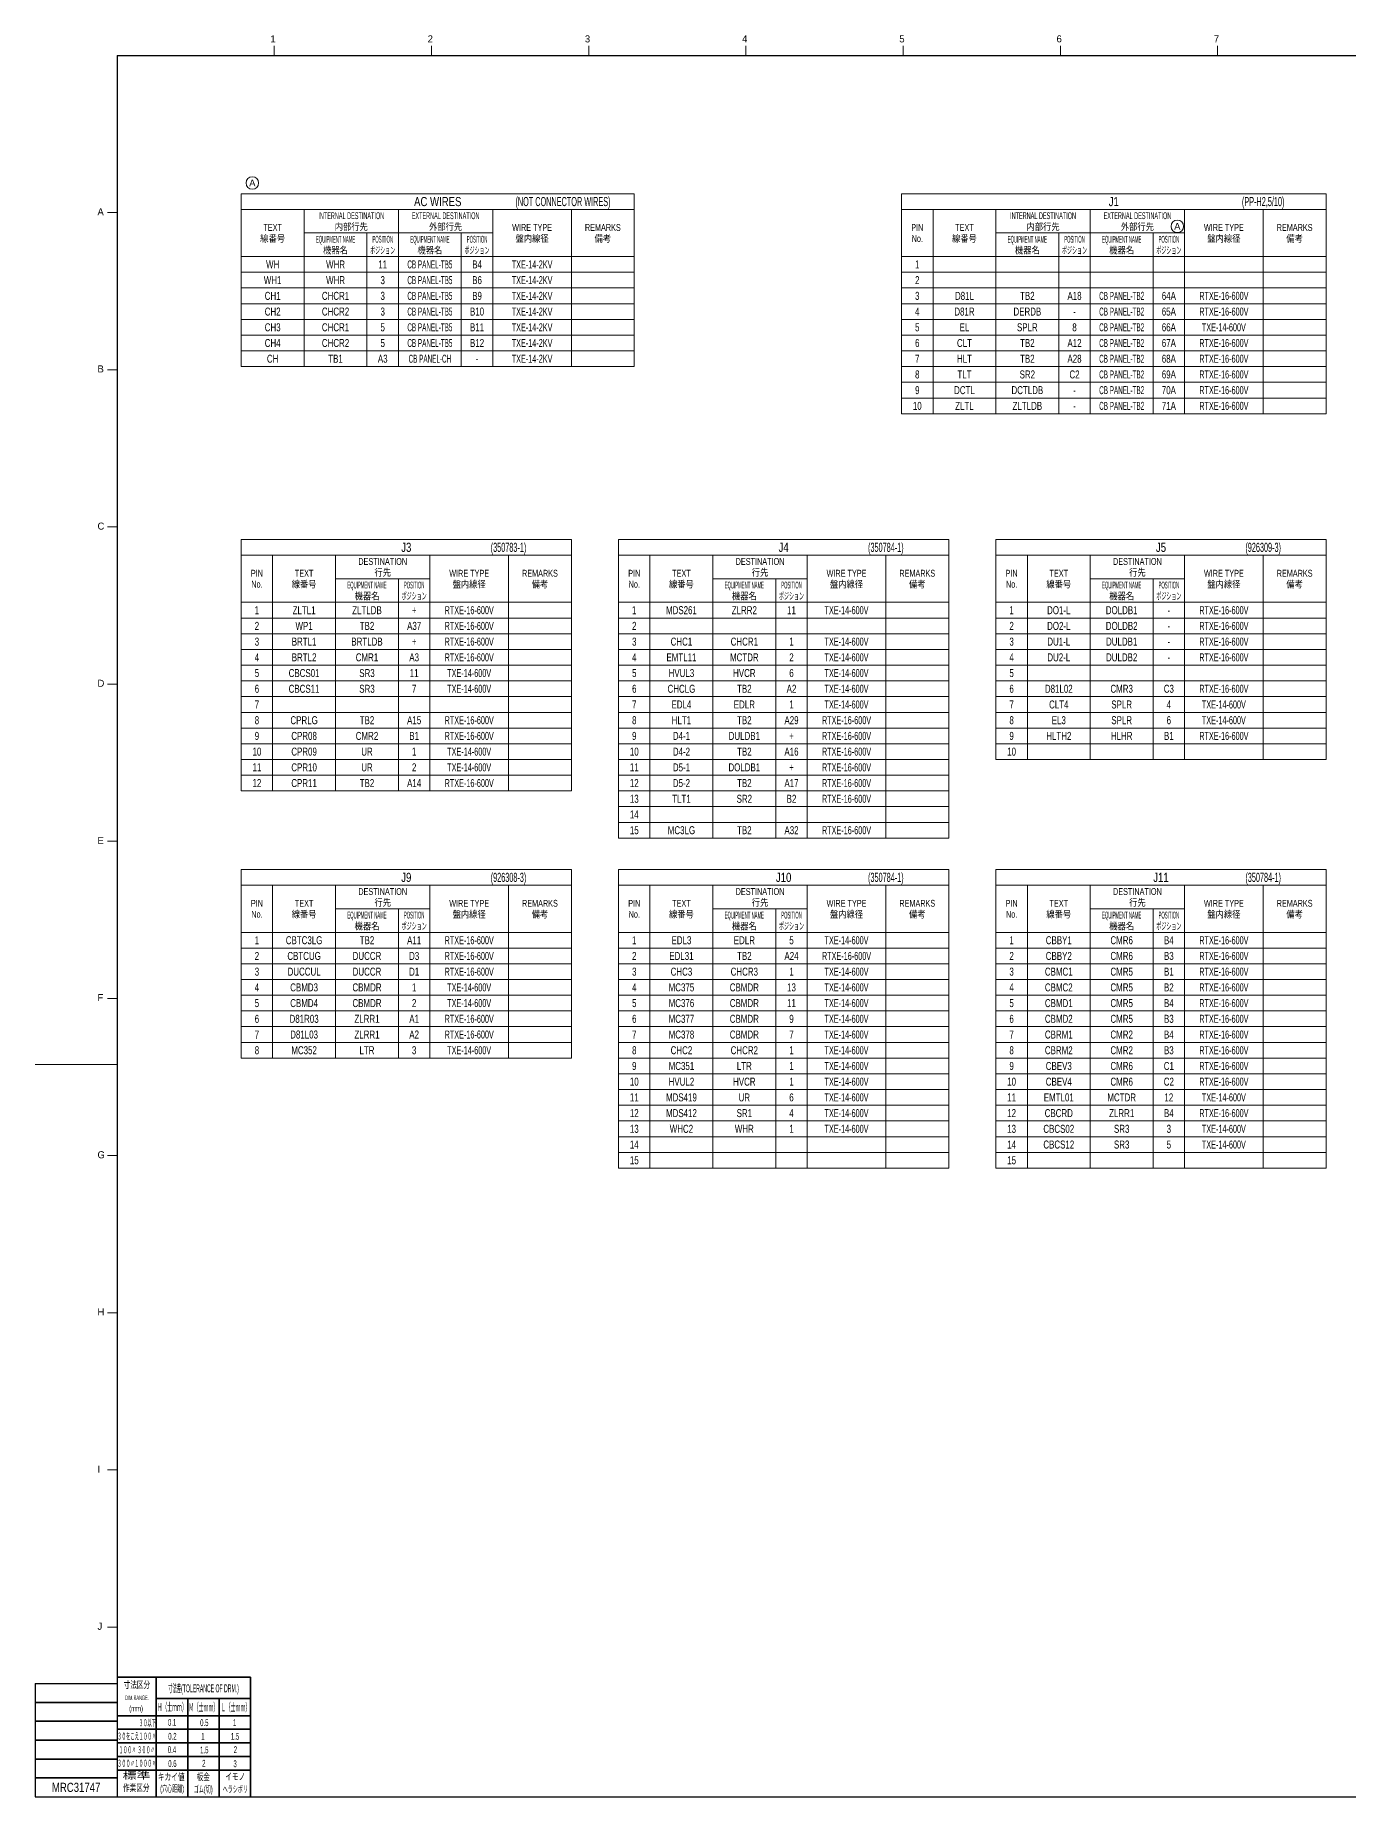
# Model space of a CAD drawing. Header units: millimetres. Extents: x 10 to 821, y 12 to 580.
# Drawn here: x 10 to 427, y 20 to 580 of the extents above; entities that cross this region are included whole.
import ezdxf
from ezdxf.enums import TextEntityAlignment as Align

# ---------------------------------------------------------------- set-up
doc = ezdxf.new("R2010")
doc.units = ezdxf.units.MM
for name, color, linetype in [('GR1_02', 7, 'Continuous'), ('GR1_04', 7, 'Continuous'), ('GR1_05', 7, 'Continuous'), ('図面枠B6M', 7, 'Continuous')]:
    doc.layers.add(name, color=color, linetype=linetype)
doc.styles.add('HG丸ｺﾞｼｯｸM-PRO', font='')
doc.styles.get('HG丸ｺﾞｼｯｸM-PRO').set_extended_font_data('HG丸ｺﾞｼｯｸM-PRO')

# ---------------------------------------------------------------- blocks, each defined once
blk = doc.blocks.new('BLKF023')
at = {"layer": '図面枠B6M', "color": 2, "linetype": 'Continuous', "lineweight": 25}
for p, q in [((35.5, 574), (35.5, 20)), ((35.5, 574), (821, 574)), ((9.5, 56), (9.5, 20)), ((9.5, 56), (35.5, 56)), ((9.5, 20), (821, 20))]:
    blk.add_line(p, q, dxfattribs=at)
at = {"layer": '図面枠B6M', "color": 4, "linetype": 'Continuous', "lineweight": 13}
for p, q in [((85.5, 577), (85.5, 574)), ((135.5, 577), (135.5, 574)), ((185.5, 577), (185.5, 574)), ((235.5, 577), (235.5, 574)), ((285.5, 577), (285.5, 574)), ((335.5, 577), (335.5, 574)), ((385.5, 577), (385.5, 574)), ((32.5, 524), (35.5, 524)), ((32.5, 474), (35.5, 474)), ((32.5, 424), (35.5, 424)), ((32.5, 374), (35.5, 374)), ((32.5, 324), (35.5, 324)), ((32.5, 274), (35.5, 274)), ((9.5, 253), (35.5, 253)), ((32.5, 224), (35.5, 224)), ((32.5, 174), (35.5, 174)), ((32.5, 124), (35.5, 124)), ((32.5, 74), (35.5, 74))]:
    blk.add_line(p, q, dxfattribs=at)
at = {"layer": '図面枠B6M', "color": 3, "linetype": 'Continuous', "lineweight": 35}
for p, q in [((35.5, 58), (78, 58)), ((48, 58), (48, 20)), ((78, 58), (78, 20)), ((48, 51.3), (78, 51.3)), ((58, 51.3), (58, 20)), ((68, 51.3), (68, 20)), ((9.5, 50), (35.5, 50)), ((35.5, 45.8), (78, 45.8)), ((9.5, 44), (35.5, 44)), ((35.5, 41.47), (78, 41.47)), ((9.5, 38), (35.5, 38)), ((35.5, 37.15), (78, 37.15)), ((9.5, 32), (35.5, 32)), ((35.5, 32.82), (78, 32.82)), ((35.5, 28.5), (78, 28.5)), ((9.5, 26), (35.5, 26))]:
    blk.add_line(p, q, dxfattribs=at)
at = {"layer": '図面枠B6M', "color": 4, "linetype": 'Continuous', "lineweight": 13, "style": 'HG丸ｺﾞｼｯｸM-PRO'}
for s, width, p in [('1', 1.003994, (84.29, 577.45)), ('2', 1.003994, (134.3, 577.45)), ('3', 1.003994, (184.29, 577.45)), ('4', 1.003994, (234.29, 577.45)), ('5', 1.003994, (284.29, 577.45)), ('6', 1.003994, (334.29, 577.45)), ('7', 1.003994, (384.29, 577.45)), ('A', 1.002405, (29.29, 522.45)), ('B', 1.004704, (29.29, 472.45)), ('C', 1.001214, (29.29, 422.45)), ('D', 1.002334, (29.29, 372.45)), ('E', 1.001589, (29.29, 322.45)), ('F', 0.998986, (29.29, 272.45)), ('G', 1.003714, (29.29, 222.45)), ('H', 1.00207, (29.29, 172.45)), ('I', 1.00207, (29.29, 122.45)), ('J', 1.005117, (29.29, 72.45))]:
    blk.add_text(s, height=2.25, dxfattribs=dict(at, width=width)).set_placement(p, align=Align.BOTTOM_LEFT)
for s, height, width, p in [('寸法区分', 2.182, 0.692256, (41.81, 53.9)), ('(mm)', 1.818, 0.619256, (41.57, 46.64)), ('標準', 2.182, 1.489301, (41.71, 25)), ('作業区分', 2.182, 0.692256, (41.62, 21.1)), ('(穴心距離)', 2.182, 0.521231, (53.03, 20.86)), ('ゴム(切)', 2.182, 0.521232, (62.93, 20.67)), ('ヘラシボリ', 2.182, 0.521228, (73.11, 20.67))]:
    blk.add_text(s, height=height, dxfattribs=dict(at, width=width)).set_placement(p, align=Align.BOTTOM_CENTER)
for s, height, width, p in [('寸法差(TOLERANCE OF DRM.)', 2.5455, 0.382528, (63.02, 54.5)), ('DIM.RANGE.', 1.455, 0.522543, (41.85, 51.49)), ('Ｈ（士ｍｍ）', 2.545, 0.439786, (53.03, 48.51)), ('Ｍ（士ｍｍ）', 2.545, 0.439786, (63.02, 48.46)), ('Ｌ（士ｍｍ）', 2.545, 0.439786, (73.2, 48.46)), ('３０をこえ１００〃', 2.182, 0.44793, (41.79, 39.27)), ('３０以下', 2.182, 0.44793, (45.2, 43.52)), ('0.1', 2.182, 0.522424, (53.03, 43.67)), ('0.2', 2.182, 0.522424, (53.12, 39.23)), ('0.5', 2.182, 0.522424, (63.26, 43.57)), ('1', 2.18, 0.521199, (62.83, 39.23)), ('1.5', 2.182, 0.522424, (73.02, 39.23)), ('1', 2.18, 0.521199, (72.92, 43.57)), ('１００〃 ３００〃', 2.182, 0.448161, (41.79, 34.93)), ('0.4', 2.182, 0.522424, (52.98, 34.99)), ('1.5', 2.182, 0.522424, (63.26, 34.9)), ('2', 2.18, 0.521199, (73.16, 34.99)), ('３００〃１０００〃', 2.182, 0.44793, (41.79, 30.64)), ('0.6', 2.182, 0.522424, (53.12, 30.56)), ('2', 2.18, 0.521199, (63.12, 30.65)), ('3', 2.18, 0.521199, (73.06, 30.51)), ('キカイ値', 2.182, 0.692256, (52.74, 26.33)), ('板金', 2.182, 0.692256, (62.93, 26.33)), ('イモノ', 2.182, 0.692256, (73.11, 26.42))]:
    blk.add_text(s, height=height, dxfattribs=dict(at, width=width)).set_placement(p, align=Align.MIDDLE_CENTER)
blk = doc.blocks.new('BLKF042')
at = {"layer": 'GR1_02', "color": 4, "linetype": 'Continuous', "lineweight": 13}
for p, q in [((75, 420), (180, 420)), ((75, 420), (75, 340)), ((75, 415), (180, 415)), ((85, 415), (85, 340)), ((105, 415), (105, 340)), ((135, 415), (135, 340)), ((160, 415), (160, 340)), ((180, 420), (180, 340)), ((105, 407.5), (135, 407.5)), ((125, 407.5), (125, 340)), ((75, 400), (180, 400)), ((75, 395), (180, 395)), ((75, 390), (180, 390)), ((75, 385), (180, 385)), ((75, 380), (180, 380)), ((75, 375), (180, 375)), ((75, 370), (180, 370)), ((75, 365), (180, 365)), ((75, 360), (180, 360)), ((75, 355), (180, 355)), ((75, 350), (180, 350)), ((75, 345), (180, 345)), ((75, 340), (180, 340))]:
    blk.add_line(p, q, dxfattribs=at)
blk = doc.blocks.new('BLKF029')
at = {"layer": 'GR1_02', "color": 4, "linetype": 'Continuous', "lineweight": 13}
blk.add_blockref('BLKF042', (0, 0), dxfattribs=at)
at = {"layer": 'GR1_02', "color": 3, "linetype": 'Continuous', "lineweight": 35, "style": 'HG丸ｺﾞｼｯｸM-PRO'}
for s, height, width, p in [('J3', 2.909, 0.784871, (127.5, 417.5)), ('PIN', 2.182, 0.692358, (80, 409.25)), ('TEXT', 2.182, 0.694137, (95, 409.25)), ('DESTINATION', 2.1818, 0.693116, (120, 413)), ('行先', 2.182, 0.863284, (120, 409.5)), ('WIRE TYPE', 2.182, 0.692093, (147.5, 409.25)), ('REMARKS', 2.182, 0.692634, (170, 409.25)), ('No.', 2.182, 0.69162, (80, 405.75)), ('線番号', 2.182, 0.863284, (95, 405.75)), ('EQUIPMENT NAME', 2.1818, 0.375541, (115, 405.5)), ('POSITION', 2.182, 0.375403, (130, 405.5)), ('盤内線径', 2.182, 0.863284, (147.5, 405.75)), ('備考', 2.182, 0.863284, (170, 405.75)), ('1', 2.55, 0.740651, (80, 397.5)), ('機器名', 2.182, 0.863284, (115, 402)), ('ポジション', 2.182, 0.521228, (130, 402)), ('2', 2.55, 0.740651, (80, 392.5)), ('3', 2.55, 0.740651, (80, 387.5)), ('4', 2.55, 0.740651, (80, 382.5)), ('5', 2.55, 0.740651, (80, 377.5)), ('6', 2.55, 0.740651, (80, 372.5)), ('7', 2.55, 0.740651, (80, 367.5)), ('8', 2.55, 0.740651, (80, 362.5)), ('9', 2.55, 0.740651, (80, 357.5)), ('10', 2.545, 0.740651, (80, 352.5)), ('11', 2.545, 0.740651, (80, 347.5)), ('12', 2.545, 0.740651, (80, 342.5))]:
    blk.add_text(s, height=height, dxfattribs=dict(at, width=width)).set_placement(p, align=Align.MIDDLE_CENTER)
blk = doc.blocks.new('BLKF057')
at = {"layer": 'GR1_02', "color": 4, "linetype": 'Continuous', "lineweight": 13}
for p, q in [((195, 420), (300, 420)), ((195, 420), (195, 325)), ((195, 415), (300, 415)), ((205, 415), (205, 325)), ((225, 415), (225, 325)), ((255, 415), (255, 325)), ((280, 415), (280, 325)), ((300, 420), (300, 325)), ((225, 407.5), (255, 407.5)), ((245, 407.5), (245, 325)), ((195, 400), (300, 400)), ((195, 395), (300, 395)), ((195, 390), (300, 390)), ((195, 385), (300, 385)), ((195, 380), (300, 380)), ((195, 375), (300, 375)), ((195, 370), (300, 370)), ((195, 365), (300, 365)), ((195, 360), (300, 360)), ((195, 355), (300, 355)), ((195, 350), (300, 350)), ((195, 345), (300, 345)), ((195, 340), (300, 340)), ((195, 335), (300, 335)), ((195, 330), (300, 330)), ((195, 325), (300, 325))]:
    blk.add_line(p, q, dxfattribs=at)
blk = doc.blocks.new('BLKF043')
at = {"layer": 'GR1_02', "color": 4, "linetype": 'Continuous', "lineweight": 13}
blk.add_blockref('BLKF057', (0, 0), dxfattribs=at)
at = {"layer": 'GR1_02', "color": 3, "linetype": 'Continuous', "lineweight": 35, "style": 'HG丸ｺﾞｼｯｸM-PRO'}
for s, height, width, p in [('J4', 2.909, 0.784871, (247.5, 417.5)), ('PIN', 2.182, 0.692358, (200, 409.25)), ('TEXT', 2.182, 0.694137, (215, 409.25)), ('DESTINATION', 2.1818, 0.693116, (240, 413)), ('行先', 2.182, 0.863284, (240, 409.5)), ('WIRE TYPE', 2.182, 0.692093, (267.5, 409.25)), ('REMARKS', 2.182, 0.692634, (290, 409.25)), ('No.', 2.182, 0.69162, (200, 405.75)), ('線番号', 2.182, 0.863284, (215, 405.75)), ('EQUIPMENT NAME', 2.1818, 0.375541, (235, 405.5)), ('POSITION', 2.182, 0.375403, (250, 405.5)), ('盤内線径', 2.182, 0.863284, (267.5, 405.75)), ('備考', 2.182, 0.863284, (290, 405.75)), ('1', 2.55, 0.740651, (200, 397.5)), ('機器名', 2.182, 0.863284, (235, 402)), ('ポジション', 2.182, 0.521228, (250, 402)), ('2', 2.55, 0.740651, (200, 392.5)), ('3', 2.55, 0.740651, (200, 387.5)), ('4', 2.55, 0.740651, (200, 382.5)), ('5', 2.55, 0.740651, (200, 377.5)), ('6', 2.55, 0.740651, (200, 372.5)), ('7', 2.55, 0.740651, (200, 367.5)), ('8', 2.55, 0.740651, (200, 362.5)), ('9', 2.55, 0.740651, (200, 357.5)), ('10', 2.545, 0.740651, (200, 352.5)), ('11', 2.545, 0.740651, (200, 347.5)), ('12', 2.545, 0.740651, (200, 342.5)), ('13', 2.545, 0.740651, (200, 337.5)), ('14', 2.545, 0.740651, (200, 332.5)), ('15', 2.545, 0.740651, (200, 327.5))]:
    blk.add_text(s, height=height, dxfattribs=dict(at, width=width)).set_placement(p, align=Align.MIDDLE_CENTER)
blk = doc.blocks.new('BLKF071')
at = {"layer": 'GR1_02', "color": 4, "linetype": 'Continuous', "lineweight": 13}
for p, q in [((315, 420), (420, 420)), ((315, 420), (315, 350)), ((315, 415), (420, 415)), ((325, 415), (325, 350)), ((345, 415), (345, 350)), ((375, 415), (375, 350)), ((400, 415), (400, 350)), ((420, 420), (420, 350)), ((345, 407.5), (375, 407.5)), ((365, 407.5), (365, 350)), ((315, 400), (420, 400)), ((315, 395), (420, 395)), ((315, 390), (420, 390)), ((315, 385), (420, 385)), ((315, 380), (420, 380)), ((315, 375), (420, 375)), ((315, 370), (420, 370)), ((315, 365), (420, 365)), ((315, 360), (420, 360)), ((315, 355), (420, 355)), ((315, 350), (420, 350))]:
    blk.add_line(p, q, dxfattribs=at)
blk = doc.blocks.new('BLKF060')
at = {"layer": 'GR1_02', "color": 4, "linetype": 'Continuous', "lineweight": 13}
blk.add_blockref('BLKF071', (0, 0), dxfattribs=at)
at = {"layer": 'GR1_02', "color": 3, "linetype": 'Continuous', "lineweight": 35, "style": 'HG丸ｺﾞｼｯｸM-PRO'}
for s, height, width, p in [('J5', 2.909, 0.784871, (367.5, 417.5)), ('PIN', 2.182, 0.692358, (320, 409.25)), ('TEXT', 2.182, 0.694137, (335, 409.25)), ('DESTINATION', 2.1818, 0.693116, (360, 413)), ('行先', 2.182, 0.863284, (360, 409.5)), ('WIRE TYPE', 2.182, 0.692093, (387.5, 409.25)), ('REMARKS', 2.182, 0.692634, (410, 409.25)), ('No.', 2.182, 0.69162, (320, 405.75)), ('線番号', 2.182, 0.863284, (335, 405.75)), ('EQUIPMENT NAME', 2.1818, 0.375541, (355, 405.5)), ('POSITION', 2.182, 0.375403, (370, 405.5)), ('盤内線径', 2.182, 0.863284, (387.5, 405.75)), ('備考', 2.182, 0.863284, (410, 405.75)), ('1', 2.55, 0.740651, (320, 397.5)), ('機器名', 2.182, 0.863284, (355, 402)), ('ポジション', 2.182, 0.521228, (370, 402)), ('2', 2.55, 0.740651, (320, 392.5)), ('3', 2.55, 0.740651, (320, 387.5)), ('4', 2.55, 0.740651, (320, 382.5)), ('5', 2.55, 0.740651, (320, 377.5)), ('6', 2.55, 0.740651, (320, 372.5)), ('7', 2.55, 0.740651, (320, 367.5)), ('8', 2.55, 0.740651, (320, 362.5)), ('9', 2.55, 0.740651, (320, 357.5)), ('10', 2.545, 0.740651, (320, 352.5))]:
    blk.add_text(s, height=height, dxfattribs=dict(at, width=width)).set_placement(p, align=Align.MIDDLE_CENTER)
blk = doc.blocks.new('BLKF166')
at = {"layer": 'GR1_02', "color": 4, "linetype": 'Continuous', "lineweight": 13}
for p, q in [((315, 315), (420, 315)), ((315, 315), (315, 220)), ((420, 315), (420, 220)), ((315, 310), (420, 310)), ((325, 310), (325, 220)), ((345, 310), (345, 220)), ((375, 310), (375, 220)), ((400, 310), (400, 220)), ((345, 302.5), (375, 302.5)), ((365, 302.5), (365, 220)), ((315, 295), (420, 295)), ((315, 290), (420, 290)), ((315, 285), (420, 285)), ((315, 280), (420, 280)), ((315, 275), (420, 275)), ((315, 270), (420, 270)), ((315, 265), (420, 265)), ((315, 260), (420, 260)), ((315, 255), (420, 255)), ((315, 250), (420, 250)), ((315, 245), (420, 245)), ((315, 240), (420, 240)), ((315, 235), (420, 235)), ((315, 230), (420, 230)), ((315, 225), (420, 225)), ((315, 220), (420, 220))]:
    blk.add_line(p, q, dxfattribs=at)
blk = doc.blocks.new('BLKF152')
at = {"layer": 'GR1_02', "color": 4, "linetype": 'Continuous', "lineweight": 13}
blk.add_blockref('BLKF166', (0, 0), dxfattribs=at)
at = {"layer": 'GR1_02', "color": 3, "linetype": 'Continuous', "lineweight": 35, "style": 'HG丸ｺﾞｼｯｸM-PRO'}
for s, height, width, p in [('J11', 2.909, 0.784756, (367.5, 312.5)), ('DESTINATION', 2.1818, 0.693116, (360, 308)), ('PIN', 2.182, 0.692358, (320, 304.25)), ('TEXT', 2.182, 0.694137, (335, 304.25)), ('行先', 2.182, 0.863284, (360, 304.5)), ('WIRE TYPE', 2.182, 0.692093, (387.5, 304.25)), ('REMARKS', 2.182, 0.692634, (410, 304.25)), ('No.', 2.182, 0.69162, (320, 300.75)), ('線番号', 2.182, 0.863284, (335, 300.75)), ('EQUIPMENT NAME', 2.1818, 0.375541, (355, 300.5)), ('機器名', 2.182, 0.863284, (355, 297)), ('ポジション', 2.182, 0.521228, (370, 297)), ('POSITION', 2.182, 0.375403, (370, 300.5)), ('盤内線径', 2.182, 0.863284, (387.5, 300.75)), ('備考', 2.182, 0.863284, (410, 300.75)), ('1', 2.55, 0.740651, (320, 292.5)), ('2', 2.55, 0.740651, (320, 287.5)), ('3', 2.55, 0.740651, (320, 282.5)), ('4', 2.55, 0.740651, (320, 277.5)), ('5', 2.55, 0.740651, (320, 272.5)), ('6', 2.55, 0.740651, (320, 267.5)), ('7', 2.55, 0.740651, (320, 262.5)), ('8', 2.55, 0.740651, (320, 257.5)), ('9', 2.55, 0.740651, (320, 252.5)), ('10', 2.545, 0.740651, (320, 247.5)), ('11', 2.545, 0.740651, (320, 242.5)), ('12', 2.545, 0.740651, (320, 237.5)), ('13', 2.545, 0.740651, (320, 232.5)), ('14', 2.545, 0.740651, (320, 227.5)), ('15', 2.545, 0.740651, (320, 222.5))]:
    blk.add_text(s, height=height, dxfattribs=dict(at, width=width)).set_placement(p, align=Align.MIDDLE_CENTER)
blk = doc.blocks.new('BLKF183')
at = {"layer": 'GR1_02', "color": 4, "linetype": 'Continuous', "lineweight": 13}
for p, q in [((195, 315), (300, 315)), ((195, 315), (195, 220)), ((300, 315), (300, 220)), ((195, 310), (300, 310)), ((205, 310), (205, 220)), ((225, 310), (225, 220)), ((255, 310), (255, 220)), ((280, 310), (280, 220)), ((225, 302.5), (255, 302.5)), ((245, 302.5), (245, 220)), ((195, 295), (300, 295)), ((195, 290), (300, 290)), ((195, 285), (300, 285)), ((195, 280), (300, 280)), ((195, 275), (300, 275)), ((195, 270), (300, 270)), ((195, 265), (300, 265)), ((195, 260), (300, 260)), ((195, 255), (300, 255)), ((195, 250), (300, 250)), ((195, 245), (300, 245)), ((195, 240), (300, 240)), ((195, 235), (300, 235)), ((195, 230), (300, 230)), ((195, 225), (300, 225)), ((195, 220), (300, 220))]:
    blk.add_line(p, q, dxfattribs=at)
blk = doc.blocks.new('BLKF169')
at = {"layer": 'GR1_02', "color": 4, "linetype": 'Continuous', "lineweight": 13}
blk.add_blockref('BLKF183', (0, 0), dxfattribs=at)
at = {"layer": 'GR1_02', "color": 3, "linetype": 'Continuous', "lineweight": 35, "style": 'HG丸ｺﾞｼｯｸM-PRO'}
for s, height, width, p in [('J10', 2.909, 0.784756, (247.5, 312.5)), ('DESTINATION', 2.1818, 0.693116, (240, 308)), ('PIN', 2.182, 0.692358, (200, 304.25)), ('TEXT', 2.182, 0.694137, (215, 304.25)), ('行先', 2.182, 0.863284, (240, 304.5)), ('WIRE TYPE', 2.182, 0.692093, (267.5, 304.25)), ('REMARKS', 2.182, 0.692634, (290, 304.25)), ('No.', 2.182, 0.69162, (200, 300.75)), ('線番号', 2.182, 0.863284, (215, 300.75)), ('EQUIPMENT NAME', 2.1818, 0.375541, (235, 300.5)), ('機器名', 2.182, 0.863284, (235, 297)), ('ポジション', 2.182, 0.521228, (250, 297)), ('POSITION', 2.182, 0.375403, (250, 300.5)), ('盤内線径', 2.182, 0.863284, (267.5, 300.75)), ('備考', 2.182, 0.863284, (290, 300.75)), ('1', 2.55, 0.740651, (200, 292.5)), ('2', 2.55, 0.740651, (200, 287.5)), ('3', 2.55, 0.740651, (200, 282.5)), ('4', 2.55, 0.740651, (200, 277.5)), ('5', 2.55, 0.740651, (200, 272.5)), ('6', 2.55, 0.740651, (200, 267.5)), ('7', 2.55, 0.740651, (200, 262.5)), ('8', 2.55, 0.740651, (200, 257.5)), ('9', 2.55, 0.740651, (200, 252.5)), ('10', 2.545, 0.740651, (200, 247.5)), ('11', 2.545, 0.740651, (200, 242.5)), ('12', 2.545, 0.740651, (200, 237.5)), ('13', 2.545, 0.740651, (200, 232.5)), ('14', 2.545, 0.740651, (200, 227.5)), ('15', 2.545, 0.740651, (200, 222.5))]:
    blk.add_text(s, height=height, dxfattribs=dict(at, width=width)).set_placement(p, align=Align.MIDDLE_CENTER)
blk = doc.blocks.new('BLKF195')
at = {"layer": 'GR1_02', "color": 4, "linetype": 'Continuous', "lineweight": 13}
for p, q in [((75, 315), (180, 315)), ((75, 315), (75, 255)), ((180, 315), (180, 255)), ((75, 310), (180, 310)), ((85, 310), (85, 255)), ((105, 310), (105, 255)), ((135, 310), (135, 255)), ((160, 310), (160, 255)), ((105, 302.5), (135, 302.5)), ((125, 302.5), (125, 255)), ((75, 295), (180, 295)), ((75, 290), (180, 290)), ((75, 285), (180, 285)), ((75, 280), (180, 280)), ((75, 275), (180, 275)), ((75, 270), (180, 270)), ((75, 265), (180, 265)), ((75, 260), (180, 260)), ((75, 255), (180, 255))]:
    blk.add_line(p, q, dxfattribs=at)
blk = doc.blocks.new('BLKF186')
at = {"layer": 'GR1_02', "color": 4, "linetype": 'Continuous', "lineweight": 13}
blk.add_blockref('BLKF195', (0, 0), dxfattribs=at)
at = {"layer": 'GR1_02', "color": 3, "linetype": 'Continuous', "lineweight": 35, "style": 'HG丸ｺﾞｼｯｸM-PRO'}
for s, height, width, p in [('J9', 2.909, 0.784871, (127.5, 312.5)), ('DESTINATION', 2.1818, 0.693116, (120, 308)), ('PIN', 2.182, 0.692358, (80, 304.25)), ('TEXT', 2.182, 0.694137, (95, 304.25)), ('行先', 2.182, 0.863284, (120, 304.5)), ('WIRE TYPE', 2.182, 0.692093, (147.5, 304.25)), ('REMARKS', 2.182, 0.692634, (170, 304.25)), ('No.', 2.182, 0.69162, (80, 300.75)), ('線番号', 2.182, 0.863284, (95, 300.75)), ('EQUIPMENT NAME', 2.1818, 0.375541, (115, 300.5)), ('機器名', 2.182, 0.863284, (115, 297)), ('ポジション', 2.182, 0.521228, (130, 297)), ('POSITION', 2.182, 0.375403, (130, 300.5)), ('盤内線径', 2.182, 0.863284, (147.5, 300.75)), ('備考', 2.182, 0.863284, (170, 300.75)), ('1', 2.55, 0.740651, (80, 292.5)), ('2', 2.55, 0.740651, (80, 287.5)), ('3', 2.55, 0.740651, (80, 282.5)), ('4', 2.55, 0.740651, (80, 277.5)), ('5', 2.55, 0.740651, (80, 272.5)), ('6', 2.55, 0.740651, (80, 267.5)), ('7', 2.55, 0.740651, (80, 262.5)), ('8', 2.55, 0.740651, (80, 257.5))]:
    blk.add_text(s, height=height, dxfattribs=dict(at, width=width)).set_placement(p, align=Align.MIDDLE_CENTER)
blk = doc.blocks.new('BLKF208')
at = {"layer": 'GR1_02', "color": 4, "linetype": 'Continuous', "lineweight": 13}
for p, q in [((285, 530), (420, 530)), ((285, 530), (285, 460)), ((420, 530), (420, 460)), ((285, 525), (420, 525)), ((295, 525), (295, 460)), ((315, 525), (315, 460)), ((345, 525), (345, 460)), ((375, 525), (375, 460)), ((400, 525), (400, 460)), ((375, 517.5), (315, 517.5)), ((335, 517.5), (335, 460)), ((365, 517.5), (365, 460)), ((285, 510), (420, 510)), ((285, 505), (420, 505)), ((285, 500), (420, 500)), ((285, 495), (420, 495)), ((285, 490), (420, 490)), ((285, 485), (420, 485)), ((285, 480), (420, 480)), ((285, 475), (420, 475)), ((285, 470), (420, 470)), ((285, 465), (420, 465)), ((285, 460), (420, 460))]:
    blk.add_line(p, q, dxfattribs=at)
blk = doc.blocks.new('BLKF197')
at = {"layer": 'GR1_02', "color": 4, "linetype": 'Continuous', "lineweight": 13}
blk.add_blockref('BLKF208', (0, 0), dxfattribs=at)
at = {"layer": 'GR1_02', "color": 3, "linetype": 'Continuous', "lineweight": 35, "style": 'HG丸ｺﾞｼｯｸM-PRO'}
for s, height, width, p in [('J1', 2.909, 0.784871, (352.5, 527.5)), ('INTERNAL DESTINATION', 2.1818, 0.480929, (330, 523)), ('EXTERNAL DESTINATION', 2.1818, 0.480828, (360, 523)), ('PIN', 2.182, 0.692358, (290, 519.25)), ('No.', 2.182, 0.69162, (290, 515.75)), ('線番号', 2.182, 0.863284, (305, 515.75)), ('TEXT', 2.182, 0.694137, (305, 519.25)), ('EQUIPMENT NAME', 2.1818, 0.375541, (325, 515.5)), ('内部行先', 2.182, 0.863284, (330, 519.5)), ('POSITION', 2.182, 0.375403, (340, 515.5)), ('EQUIPMENT NAME', 2.1818, 0.375541, (355, 515.5)), ('外部行先', 2.182, 0.863284, (360, 519.5)), ('POSITION', 2.182, 0.375403, (370, 515.5)), ('WIRE TYPE', 2.182, 0.692093, (387.5, 519.25)), ('盤内線径', 2.182, 0.863284, (387.5, 515.75)), ('REMARKS', 2.182, 0.692634, (410, 519.25)), ('備考', 2.182, 0.863284, (410, 515.75)), ('機器名', 2.182, 0.863284, (325, 512)), ('ポジション', 2.182, 0.521228, (340, 512)), ('機器名', 2.182, 0.863284, (355, 512)), ('ポジション', 2.182, 0.521228, (370, 512)), ('1', 2.55, 0.740651, (290, 507.5)), ('3', 2.55, 0.740651, (290, 497.5)), ('2', 2.55, 0.740651, (290, 502.5)), ('4', 2.55, 0.740651, (290, 492.5)), ('5', 2.55, 0.740651, (290, 487.5)), ('6', 2.55, 0.740651, (290, 482.5)), ('7', 2.55, 0.740651, (290, 477.5)), ('8', 2.55, 0.740651, (290, 472.5)), ('9', 2.55, 0.740651, (290, 467.5)), ('10', 2.545, 0.740651, (290, 462.5))]:
    blk.add_text(s, height=height, dxfattribs=dict(at, width=width)).set_placement(p, align=Align.MIDDLE_CENTER)
blk = doc.blocks.new('BLKF222')
at = {"layer": 'GR1_05', "color": 4, "linetype": 'Continuous', "lineweight": 13}
blk.add_circle((372.7, 519.61), 2, dxfattribs=at)
at = {"layer": 'GR1_05', "color": 4, "linetype": 'Continuous', "lineweight": 13, "style": 'HG丸ｺﾞｼｯｸM-PRO', "width": 1.042301}
blk.add_text('A', height=2.18, dxfattribs=at).set_placement((372.7, 519.61), align=Align.MIDDLE_CENTER)
blk = doc.blocks.new('BLKF231')
at = {"layer": 'GR1_02', "color": 4, "linetype": 'Continuous', "lineweight": 13}
for p, q in [((75, 530), (200, 530)), ((75, 530), (75, 475)), ((200, 530), (200, 475)), ((75, 525), (200, 525)), ((95, 525), (95, 475)), ((125, 525), (125, 475)), ((155, 525), (155, 475)), ((180, 525), (180, 475)), ((155, 517.5), (95, 517.5)), ((115, 517.5), (115, 475)), ((145, 517.5), (145, 475)), ((75, 510), (200, 510)), ((75, 505), (200, 505)), ((75, 500), (200, 500)), ((75, 495), (200, 495)), ((75, 490), (200, 490)), ((75, 485), (200, 485)), ((75, 480), (200, 480)), ((75, 475), (200, 475))]:
    blk.add_line(p, q, dxfattribs=at)
blk = doc.blocks.new('BLKF223')
at = {"layer": 'GR1_02', "color": 4, "linetype": 'Continuous', "lineweight": 13}
blk.add_blockref('BLKF231', (0, 0), dxfattribs=at)
at = {"layer": 'GR1_02', "color": 3, "linetype": 'Continuous', "lineweight": 35, "style": 'HG丸ｺﾞｼｯｸM-PRO'}
for s, height, width, p in [('AC WIRES', 2.909, 0.7828, (137.5, 527.5)), ('INTERNAL DESTINATION', 2.1818, 0.480929, (110, 523)), ('EXTERNAL DESTINATION', 2.1818, 0.480828, (140, 523)), ('線番号', 2.182, 0.863284, (85, 515.75)), ('TEXT', 2.182, 0.694137, (85, 519.25)), ('EQUIPMENT NAME', 2.1818, 0.375541, (105, 515.5)), ('内部行先', 2.182, 0.863284, (110, 519.5)), ('POSITION', 2.182, 0.375403, (120, 515.5)), ('EQUIPMENT NAME', 2.1818, 0.375541, (135, 515.5)), ('外部行先', 2.182, 0.863284, (140, 519.5)), ('POSITION', 2.182, 0.375403, (150, 515.5)), ('WIRE TYPE', 2.182, 0.692093, (167.5, 519.25)), ('盤内線径', 2.182, 0.863284, (167.5, 515.75)), ('REMARKS', 2.182, 0.692634, (190, 519.25)), ('備考', 2.182, 0.863284, (190, 515.75)), ('機器名', 2.182, 0.863284, (105, 512)), ('ポジション', 2.182, 0.521228, (120, 512)), ('機器名', 2.182, 0.863284, (135, 512)), ('ポジション', 2.182, 0.521228, (150, 512))]:
    blk.add_text(s, height=height, dxfattribs=dict(at, width=width)).set_placement(p, align=Align.MIDDLE_CENTER)
blk = doc.blocks.new('BLKF232')
at = {"layer": 'GR1_05', "color": 4, "linetype": 'Continuous', "lineweight": 13}
blk.add_circle((78.54, 533.41), 2, dxfattribs=at)
at = {"layer": 'GR1_05', "color": 4, "linetype": 'Continuous', "lineweight": 13, "style": 'HG丸ｺﾞｼｯｸM-PRO', "width": 1.042301}
blk.add_text('A', height=2.18, dxfattribs=at).set_placement((78.54, 533.41), align=Align.MIDDLE_CENTER)

msp = doc.modelspace()

# ---------------------------------------------------------------- block references
at = {"layer": 'GR1_02', "color": 4, "linetype": 'Continuous', "lineweight": 35}
for name in ['BLKF223', 'BLKF197', 'BLKF029', 'BLKF043', 'BLKF060', 'BLKF186', 'BLKF169', 'BLKF152']:
    msp.add_blockref(name, (0, 0), dxfattribs=at)
at = {"layer": 'GR1_05', "color": 4, "linetype": 'Continuous', "lineweight": 13}
for name in ['BLKF232', 'BLKF222']:
    msp.add_blockref(name, (0, 0), dxfattribs=at)
at = {"layer": '図面枠B6M', "color": 4, "linetype": 'Continuous', "lineweight": 13}
msp.add_blockref('BLKF023', (0, 0), dxfattribs=at)

# ---------------------------------------------------------------- texts
at = {"layer": 'GR1_02', "color": 3, "linetype": 'Continuous', "lineweight": 35, "style": 'HG丸ｺﾞｼｯｸM-PRO'}
for s, height, width, p in [('(NOT CONNECTOR WIRES)', 2.9091, 0.521628, (177.33, 527.5)), ('(PP-H2,5/10)', 2.9091, 0.521959, (400, 527.5)), ('(350783-1)', 2.909, 0.521176, (160, 417.5)), ('(350784-1)', 2.909, 0.521176, (280, 417.5)), ('(926309-3)', 2.909, 0.521176, (400, 417.5)), ('(926308-3)', 2.909, 0.521176, (160, 312.5)), ('(350784-1)', 2.909, 0.521176, (280, 312.5)), ('(350784-1)', 2.909, 0.521176, (400, 312.5))]:
    msp.add_text(s, height=height, dxfattribs=dict(at, width=width)).set_placement(p, align=Align.MIDDLE_CENTER)
at = {"layer": 'GR1_04', "color": 3, "linetype": 'Continuous', "lineweight": 35, "style": 'HG丸ｺﾞｼｯｸM-PRO'}
for s, height, width, p in [('WH', 2.545, 0.741234, (85, 507.5)), ('WHR', 2.545, 0.741676, (105, 507.5)), ('11', 2.545, 0.740651, (120, 507.5)), ('CB PANEL-TB5', 2.5455, 0.472964, (135, 507.5)), ('B4', 2.545, 0.742346, (150, 507.5)), ('TXE-14-2KV', 2.545, 0.594212, (167.5, 507.5)), ('WH1', 2.545, 0.741063, (85, 502.5)), ('CH1', 2.545, 0.740901, (85, 497.5)), ('CHCR1', 2.545, 0.741169, (105, 497.5)), ('WHR', 2.545, 0.741676, (105, 502.5)), ('3', 2.55, 0.740651, (120, 502.5)), ('3', 2.55, 0.740651, (120, 497.5)), ('CB PANEL-TB5', 2.5455, 0.472964, (135, 502.5)), ('CB PANEL-TB5', 2.5455, 0.472964, (135, 497.5)), ('B6', 2.545, 0.742346, (150, 502.5)), ('B9', 2.545, 0.742346, (150, 497.5)), ('TXE-14-2KV', 2.545, 0.594212, (167.5, 502.5)), ('TXE-14-2KV', 2.545, 0.594212, (167.5, 497.5)), ('D81L', 2.545, 0.740793, (305, 497.5)), ('TB2', 2.545, 0.7416, (325, 497.5)), ('A18', 2.545, 0.741512, (340, 497.5)), ('CB PANEL-TB2', 2.5455, 0.472964, (355, 497.5)), ('64A', 2.545, 0.741512, (370, 497.5)), ('RTXE-16-600V', 2.5455, 0.593889, (387.5, 497.5)), ('CH2', 2.545, 0.740901, (85, 492.5)), ('CHCR2', 2.545, 0.741169, (105, 492.5)), ('3', 2.55, 0.740651, (120, 492.5)), ('CB PANEL-TB5', 2.5455, 0.472964, (135, 492.5)), ('B10', 2.545, 0.741783, (150, 492.5)), ('TXE-14-2KV', 2.545, 0.594212, (167.5, 492.5)), ('D81R', 2.545, 0.740748, (305, 492.5)), ('DERDB', 2.545, 0.741656, (325, 492.5)), ('CB PANEL-TB2', 2.5455, 0.472964, (355, 492.5)), ('65A', 2.545, 0.741512, (370, 492.5)), ('RTXE-16-600V', 2.5455, 0.593889, (387.5, 492.5)), ('CH3', 2.545, 0.740901, (85, 487.5)), ('CHCR1', 2.545, 0.741169, (105, 487.5)), ('5', 2.55, 0.740651, (120, 487.5)), ('CB PANEL-TB5', 2.5455, 0.472964, (135, 487.5)), ('B11', 2.545, 0.741783, (150, 487.5)), ('TXE-14-2KV', 2.545, 0.594212, (167.5, 487.5)), ('EL', 2.545, 0.74355, (305, 487.5)), ('SPLR', 2.545, 0.742688, (325, 487.5)), ('8', 2.55, 0.740651, (340, 487.5)), ('-', 2.55, 0.74056, (340, 492.5)), ('CB PANEL-TB2', 2.5455, 0.472964, (355, 487.5)), ('66A', 2.545, 0.741512, (370, 487.5)), ('TXE-14-600V', 2.5455, 0.593965, (387.5, 487.5)), ('CH4', 2.545, 0.740901, (85, 482.5)), ('CHCR2', 2.545, 0.741169, (105, 482.5)), ('5', 2.55, 0.740651, (120, 482.5)), ('CB PANEL-TB5', 2.5455, 0.472964, (135, 482.5)), ('B12', 2.545, 0.741783, (150, 482.5)), ('TXE-14-2KV', 2.545, 0.594212, (167.5, 482.5)), ('CLT', 2.545, 0.741166, (305, 482.5)), ('TB2', 2.545, 0.7416, (325, 482.5)), ('A12', 2.545, 0.741512, (340, 482.5)), ('CB PANEL-TB2', 2.5455, 0.472964, (355, 482.5)), ('67A', 2.545, 0.741512, (370, 482.5)), ('RTXE-16-600V', 2.5455, 0.593889, (387.5, 482.5)), ('CH', 2.545, 0.741017, (85, 477.5)), ('TB1', 2.545, 0.7416, (105, 477.5)), ('A3', 2.545, 0.741922, (120, 477.5)), ('CB PANEL-CH', 2.5455, 0.473262, (135, 477.5)), ('-', 2.55, 0.74056, (150, 477.5)), ('TXE-14-2KV', 2.545, 0.594212, (167.5, 477.5)), ('HLT', 2.545, 0.741545, (305, 477.5)), ('TB2', 2.545, 0.7416, (325, 477.5)), ('A28', 2.545, 0.741512, (340, 477.5)), ('CB PANEL-TB2', 2.5455, 0.472964, (355, 477.5)), ('68A', 2.545, 0.741512, (370, 477.5)), ('RTXE-16-600V', 2.5455, 0.593889, (387.5, 477.5)), ('TLT', 2.545, 0.741041, (305, 472.5)), ('SR2', 2.545, 0.741864, (325, 472.5)), ('C2', 2.545, 0.740564, (340, 472.5)), ('CB PANEL-TB2', 2.5455, 0.472964, (355, 472.5)), ('69A', 2.545, 0.741512, (370, 472.5)), ('RTXE-16-600V', 2.5455, 0.593889, (387.5, 472.5)), ('DCTL', 2.545, 0.740604, (305, 467.5)), ('DCTLDB', 2.545, 0.740903, (325, 467.5)), ('-', 2.55, 0.74056, (340, 467.5)), ('CB PANEL-TB2', 2.5455, 0.472964, (355, 467.5)), ('70A', 2.545, 0.741512, (370, 467.5)), ('RTXE-16-600V', 2.5455, 0.593889, (387.5, 467.5)), ('ZLTL', 2.545, 0.741971, (305, 462.5)), ('ZLTLDB', 2.545, 0.74179, (325, 462.5)), ('-', 2.55, 0.74056, (340, 462.5)), ('CB PANEL-TB2', 2.5455, 0.472964, (355, 462.5)), ('71A', 2.545, 0.741512, (370, 462.5)), ('RTXE-16-600V', 2.5455, 0.593889, (387.5, 462.5)), ('ZLTL1', 2.545, 0.741689, (95, 397.5)), ('ZLTLDB', 2.545, 0.74179, (115, 397.5)), ('+', 2.55, 0.74056, (130, 397.5)), ('RTXE-16-600V', 2.5455, 0.593889, (147.5, 397.5)), ('MDS261', 2.545, 0.740901, (215, 397.5)), ('ZLRR2', 2.545, 0.742179, (235, 397.5)), ('11', 2.545, 0.740651, (250, 397.5)), ('TXE-14-600V', 2.5455, 0.593965, (267.5, 397.5)), ('DO1-L', 2.545, 0.740642, (335, 397.5)), ('DOLDB1', 2.545, 0.740932, (355, 397.5)), ('RTXE-16-600V', 2.5455, 0.593889, (387.5, 397.5)), ('WP1', 2.545, 0.741362, (95, 392.5)), ('TB2', 2.545, 0.7416, (115, 392.5)), ('A37', 2.545, 0.741512, (130, 392.5)), ('RTXE-16-600V', 2.5455, 0.593889, (147.5, 392.5)), ('DO2-L', 2.545, 0.740642, (335, 392.5)), ('DOLDB2', 2.545, 0.740932, (355, 392.5)), ('-', 2.55, 0.74056, (370, 397.5)), ('-', 2.55, 0.74056, (370, 392.5)), ('RTXE-16-600V', 2.5455, 0.593889, (387.5, 392.5)), ('BRTL1', 2.545, 0.742126, (95, 387.5)), ('BRTLDB', 2.545, 0.742144, (115, 387.5)), ('+', 2.55, 0.74056, (130, 387.5)), ('RTXE-16-600V', 2.5455, 0.593889, (147.5, 387.5)), ('CHC1', 2.545, 0.740795, (215, 387.5)), ('CHCR1', 2.545, 0.741169, (235, 387.5)), ('1', 2.55, 0.740651, (250, 387.5)), ('TXE-14-600V', 2.5455, 0.593965, (267.5, 387.5)), ('DU1-L', 2.545, 0.74096, (335, 387.5)), ('DULDB1', 2.545, 0.741179, (355, 387.5)), ('-', 2.55, 0.74056, (370, 387.5)), ('RTXE-16-600V', 2.5455, 0.593889, (387.5, 387.5)), ('BRTL2', 2.545, 0.742126, (95, 382.5)), ('CMR1', 2.545, 0.741503, (115, 382.5)), ('A3', 2.545, 0.741922, (130, 382.5)), ('RTXE-16-600V', 2.5455, 0.593889, (147.5, 382.5)), ('EMTL11', 2.545, 0.741718, (215, 382.5)), ('MCTDR', 2.545, 0.740911, (235, 382.5)), ('2', 2.55, 0.740651, (250, 382.5)), ('TXE-14-600V', 2.5455, 0.593965, (267.5, 382.5)), ('DU2-L', 2.545, 0.74096, (335, 382.5)), ('DULDB2', 2.545, 0.741179, (355, 382.5)), ('-', 2.55, 0.74056, (370, 382.5)), ('RTXE-16-600V', 2.5455, 0.593889, (387.5, 382.5)), ('CBCS01', 2.545, 0.7414, (95, 377.5)), ('SR3', 2.545, 0.741864, (115, 377.5)), ('11', 2.545, 0.740651, (130, 377.5)), ('TXE-14-600V', 2.5455, 0.593965, (147.5, 377.5)), ('HVUL3', 2.545, 0.741243, (215, 377.5)), ('HVCR', 2.545, 0.741064, (235, 377.5)), ('6', 2.55, 0.740651, (250, 377.5)), ('TXE-14-600V', 2.5455, 0.593965, (267.5, 377.5)), ('CBCS11', 2.545, 0.7414, (95, 372.5)), ('SR3', 2.545, 0.741864, (115, 372.5)), ('7', 2.55, 0.740651, (130, 372.5)), ('TXE-14-600V', 2.5455, 0.593965, (147.5, 372.5)), ('CHCLG', 2.545, 0.740913, (215, 372.5)), ('TB2', 2.545, 0.7416, (235, 372.5)), ('A2', 2.545, 0.741922, (250, 372.5)), ('TXE-14-600V', 2.5455, 0.593965, (267.5, 372.5)), ('D81L02', 2.545, 0.740745, (335, 372.5)), ('CMR3', 2.545, 0.741503, (355, 372.5)), ('C3', 2.545, 0.740564, (370, 372.5)), ('RTXE-16-600V', 2.5455, 0.593889, (387.5, 372.5)), ('EDL4', 2.545, 0.741568, (215, 367.5)), ('EDLR', 2.545, 0.742105, (235, 367.5)), ('1', 2.55, 0.740651, (250, 367.5)), ('TXE-14-600V', 2.5455, 0.593965, (267.5, 367.5)), ('CLT4', 2.545, 0.741034, (335, 367.5)), ('SPLR', 2.545, 0.742688, (355, 367.5)), ('4', 2.55, 0.740651, (370, 367.5)), ('TXE-14-600V', 2.5455, 0.593965, (387.5, 367.5)), ('CPRLG', 2.545, 0.74156, (95, 362.5)), ('CPR08', 2.545, 0.741409, (95, 357.5)), ('CMR2', 2.545, 0.741503, (115, 357.5)), ('TB2', 2.545, 0.7416, (115, 362.5)), ('A15', 2.545, 0.741512, (130, 362.5)), ('B1', 2.545, 0.742346, (130, 357.5)), ('RTXE-16-600V', 2.5455, 0.593889, (147.5, 362.5)), ('RTXE-16-600V', 2.5455, 0.593889, (147.5, 357.5)), ('HLT1', 2.545, 0.741319, (215, 362.5)), ('D4-1', 2.545, 0.740186, (215, 357.5)), ('DULDB1', 2.545, 0.741179, (235, 357.5)), ('TB2', 2.545, 0.7416, (235, 362.5)), ('A29', 2.545, 0.741512, (250, 362.5)), ('RTXE-16-600V', 2.5455, 0.593889, (267.5, 362.5)), ('RTXE-16-600V', 2.5455, 0.593889, (267.5, 357.5)), ('HLTH2', 2.545, 0.741365, (335, 357.5)), ('EL3', 2.545, 0.742521, (335, 362.5)), ('HLHR', 2.545, 0.742192, (355, 357.5)), ('SPLR', 2.545, 0.742688, (355, 362.5)), ('B1', 2.545, 0.742346, (370, 357.5)), ('6', 2.55, 0.740651, (370, 362.5)), ('RTXE-16-600V', 2.5455, 0.593889, (387.5, 357.5)), ('TXE-14-600V', 2.5455, 0.593965, (387.5, 362.5)), ('CPR09', 2.545, 0.741409, (95, 352.5)), ('UR', 2.545, 0.742111, (115, 352.5)), ('1', 2.55, 0.740651, (130, 352.5)), ('TXE-14-600V', 2.5455, 0.593965, (147.5, 352.5)), ('D4-2', 2.545, 0.740186, (215, 352.5)), ('TB2', 2.545, 0.7416, (235, 352.5)), ('A16', 2.545, 0.741512, (250, 352.5)), ('+', 2.55, 0.74056, (250, 357.5)), ('RTXE-16-600V', 2.5455, 0.593889, (267.5, 352.5)), ('CPR10', 2.545, 0.741409, (95, 347.5)), ('UR', 2.545, 0.742111, (115, 347.5)), ('2', 2.55, 0.740651, (130, 347.5)), ('TXE-14-600V', 2.5455, 0.593965, (147.5, 347.5)), ('D5-1', 2.545, 0.740186, (215, 347.5)), ('DOLDB1', 2.545, 0.740932, (235, 347.5)), ('+', 2.55, 0.74056, (250, 347.5)), ('RTXE-16-600V', 2.5455, 0.593889, (267.5, 347.5)), ('CPR11', 2.545, 0.741409, (95, 342.5)), ('TB2', 2.545, 0.7416, (115, 342.5)), ('A14', 2.545, 0.741512, (130, 342.5)), ('RTXE-16-600V', 2.5455, 0.593889, (147.5, 342.5)), ('D5-2', 2.545, 0.740186, (215, 342.5)), ('TB2', 2.545, 0.7416, (235, 342.5)), ('A17', 2.545, 0.741512, (250, 342.5)), ('RTXE-16-600V', 2.5455, 0.593889, (267.5, 342.5)), ('TLT1', 2.545, 0.740939, (215, 337.5)), ('SR2', 2.545, 0.741864, (235, 337.5)), ('B2', 2.545, 0.742346, (250, 337.5)), ('RTXE-16-600V', 2.5455, 0.593889, (267.5, 337.5)), ('MC3LG', 2.545, 0.741091, (215, 327.5)), ('TB2', 2.545, 0.7416, (235, 327.5)), ('A32', 2.545, 0.741512, (250, 327.5)), ('RTXE-16-600V', 2.5455, 0.593889, (267.5, 327.5)), ('CBTC3LG', 2.545, 0.741107, (95, 292.5)), ('TB2', 2.545, 0.7416, (115, 292.5)), ('A11', 2.545, 0.741512, (130, 292.5)), ('RTXE-16-600V', 2.5455, 0.593889, (147.5, 292.5)), ('EDL3', 2.545, 0.741568, (215, 292.5)), ('EDLR', 2.545, 0.742105, (235, 292.5)), ('5', 2.55, 0.740651, (250, 292.5)), ('TXE-14-600V', 2.5455, 0.593965, (267.5, 292.5)), ('CBBY1', 2.545, 0.742373, (335, 292.5)), ('CMR6', 2.545, 0.741503, (355, 292.5)), ('B4', 2.545, 0.742346, (370, 292.5)), ('RTXE-16-600V', 2.5455, 0.593889, (387.5, 292.5)), ('CBTCUG', 2.545, 0.74096, (95, 287.5)), ('DUCCR', 2.545, 0.740841, (115, 287.5)), ('D3', 2.545, 0.739842, (130, 287.5)), ('RTXE-16-600V', 2.5455, 0.593889, (147.5, 287.5)), ('EDL31', 2.545, 0.741381, (215, 287.5)), ('TB2', 2.545, 0.7416, (235, 287.5)), ('A24', 2.545, 0.741512, (250, 287.5)), ('RTXE-16-600V', 2.5455, 0.593889, (267.5, 287.5)), ('CBBY2', 2.545, 0.742373, (335, 287.5)), ('CMR6', 2.545, 0.741503, (355, 287.5)), ('B3', 2.545, 0.742346, (370, 287.5)), ('RTXE-16-600V', 2.5455, 0.593889, (387.5, 287.5)), ('DUCCUL', 2.545, 0.740992, (95, 282.5)), ('DUCCR', 2.545, 0.740841, (115, 282.5)), ('D1', 2.545, 0.739842, (130, 282.5)), ('RTXE-16-600V', 2.5455, 0.593889, (147.5, 282.5)), ('CHC3', 2.545, 0.740795, (215, 282.5)), ('CHCR3', 2.545, 0.741169, (235, 282.5)), ('1', 2.55, 0.740651, (250, 282.5)), ('TXE-14-600V', 2.5455, 0.593965, (267.5, 282.5)), ('CBMC1', 2.545, 0.741547, (335, 282.5)), ('CMR5', 2.545, 0.741503, (355, 282.5)), ('B1', 2.545, 0.742346, (370, 282.5)), ('RTXE-16-600V', 2.5455, 0.593889, (387.5, 282.5)), ('CBMD3', 2.545, 0.741262, (95, 277.5)), ('CBMDR', 2.545, 0.74165, (115, 277.5)), ('1', 2.55, 0.740651, (130, 277.5)), ('TXE-14-600V', 2.5455, 0.593965, (147.5, 277.5)), ('MC375', 2.545, 0.740948, (215, 277.5)), ('CBMDR', 2.545, 0.74165, (235, 277.5)), ('13', 2.545, 0.740651, (250, 277.5)), ('TXE-14-600V', 2.5455, 0.593965, (267.5, 277.5)), ('CBMC2', 2.545, 0.741547, (335, 277.5)), ('CMR5', 2.545, 0.741503, (355, 277.5)), ('B2', 2.545, 0.742346, (370, 277.5)), ('RTXE-16-600V', 2.5455, 0.593889, (387.5, 277.5)), ('CBMD4', 2.545, 0.741262, (95, 272.5)), ('CBMDR', 2.545, 0.74165, (115, 272.5)), ('2', 2.55, 0.740651, (130, 272.5)), ('TXE-14-600V', 2.5455, 0.593965, (147.5, 272.5)), ('MC376', 2.545, 0.740948, (215, 272.5)), ('CBMDR', 2.545, 0.74165, (235, 272.5)), ('11', 2.545, 0.740651, (250, 272.5)), ('TXE-14-600V', 2.5455, 0.593965, (267.5, 272.5)), ('CBMD1', 2.545, 0.741262, (335, 272.5)), ('CMR5', 2.545, 0.741503, (355, 272.5)), ('B4', 2.545, 0.742346, (370, 272.5)), ('RTXE-16-600V', 2.5455, 0.593889, (387.5, 272.5)), ('D81R03', 2.545, 0.740716, (95, 267.5)), ('D81L03', 2.545, 0.740745, (95, 262.5)), ('ZLRR1', 2.545, 0.742179, (115, 267.5)), ('ZLRR1', 2.545, 0.742179, (115, 262.5)), ('A1', 2.545, 0.741922, (130, 267.5)), ('A2', 2.545, 0.741922, (130, 262.5)), ('RTXE-16-600V', 2.5455, 0.593889, (147.5, 267.5)), ('RTXE-16-600V', 2.5455, 0.593889, (147.5, 262.5)), ('MC377', 2.545, 0.740948, (215, 267.5)), ('MC378', 2.545, 0.740948, (215, 262.5)), ('CBMDR', 2.545, 0.74165, (235, 267.5)), ('CBMDR', 2.545, 0.74165, (235, 262.5)), ('9', 2.55, 0.740651, (250, 267.5)), ('7', 2.55, 0.740651, (250, 262.5)), ('TXE-14-600V', 2.5455, 0.593965, (267.5, 267.5)), ('TXE-14-600V', 2.5455, 0.593965, (267.5, 262.5)), ('CBMD2', 2.545, 0.741262, (335, 267.5)), ('CBRM1', 2.545, 0.741984, (335, 262.5)), ('CMR5', 2.545, 0.741503, (355, 267.5)), ('CMR2', 2.545, 0.741503, (355, 262.5)), ('B3', 2.545, 0.742346, (370, 267.5)), ('B4', 2.545, 0.742346, (370, 262.5)), ('RTXE-16-600V', 2.5455, 0.593889, (387.5, 267.5)), ('RTXE-16-600V', 2.5455, 0.593889, (387.5, 262.5)), ('MC352', 2.545, 0.740948, (95, 257.5)), ('LTR', 2.545, 0.74197, (115, 257.5)), ('3', 2.55, 0.740651, (130, 257.5)), ('TXE-14-600V', 2.5455, 0.593965, (147.5, 257.5)), ('CHC2', 2.545, 0.740795, (215, 257.5)), ('CHCR2', 2.545, 0.741169, (235, 257.5)), ('1', 2.55, 0.740651, (250, 257.5)), ('TXE-14-600V', 2.5455, 0.593965, (267.5, 257.5)), ('CBRM2', 2.545, 0.741984, (335, 257.5)), ('CMR2', 2.545, 0.741503, (355, 257.5)), ('B3', 2.545, 0.742346, (370, 257.5)), ('RTXE-16-600V', 2.5455, 0.593889, (387.5, 257.5)), ('MC351', 2.545, 0.740948, (215, 252.5)), ('LTR', 2.545, 0.74197, (235, 252.5)), ('1', 2.55, 0.740651, (250, 252.5)), ('TXE-14-600V', 2.5455, 0.593965, (267.5, 252.5)), ('CBEV3', 2.545, 0.741656, (335, 252.5)), ('CMR6', 2.545, 0.741503, (355, 252.5)), ('C1', 2.545, 0.740564, (370, 252.5)), ('RTXE-16-600V', 2.5455, 0.593889, (387.5, 252.5)), ('HVUL2', 2.545, 0.741243, (215, 247.5)), ('HVCR', 2.545, 0.741064, (235, 247.5)), ('1', 2.55, 0.740651, (250, 247.5)), ('TXE-14-600V', 2.5455, 0.593965, (267.5, 247.5)), ('CBEV4', 2.545, 0.741656, (335, 247.5)), ('CMR6', 2.545, 0.741503, (355, 247.5)), ('C2', 2.545, 0.740564, (370, 247.5)), ('RTXE-16-600V', 2.5455, 0.593889, (387.5, 247.5)), ('MDS419', 2.545, 0.740901, (215, 242.5)), ('UR', 2.545, 0.742111, (235, 242.5)), ('6', 2.55, 0.740651, (250, 242.5)), ('TXE-14-600V', 2.5455, 0.593965, (267.5, 242.5)), ('EMTL01', 2.545, 0.741718, (335, 242.5)), ('MCTDR', 2.545, 0.740911, (355, 242.5)), ('12', 2.545, 0.740651, (370, 242.5)), ('TXE-14-600V', 2.5455, 0.593965, (387.5, 242.5)), ('MDS412', 2.545, 0.740901, (215, 237.5)), ('SR1', 2.545, 0.741864, (235, 237.5)), ('4', 2.55, 0.740651, (250, 237.5)), ('TXE-14-600V', 2.5455, 0.593965, (267.5, 237.5)), ('CBCRD', 2.545, 0.741315, (335, 237.5)), ('ZLRR1', 2.545, 0.742179, (355, 237.5)), ('B4', 2.545, 0.742346, (370, 237.5)), ('RTXE-16-600V', 2.5455, 0.593889, (387.5, 237.5)), ('WHC2', 2.545, 0.740925, (215, 232.5)), ('WHR', 2.545, 0.741676, (235, 232.5)), ('1', 2.55, 0.740651, (250, 232.5)), ('TXE-14-600V', 2.5455, 0.593965, (267.5, 232.5)), ('CBCS02', 2.545, 0.7414, (335, 232.5)), ('SR3', 2.545, 0.741864, (355, 232.5)), ('3', 2.55, 0.740651, (370, 232.5)), ('TXE-14-600V', 2.5455, 0.593965, (387.5, 232.5)), ('CBCS12', 2.545, 0.7414, (335, 227.5)), ('SR3', 2.545, 0.741864, (355, 227.5)), ('5', 2.55, 0.740651, (370, 227.5)), ('TXE-14-600V', 2.5455, 0.593965, (387.5, 227.5))]:
    msp.add_text(s, height=height, dxfattribs=dict(at, width=width)).set_placement(p, align=Align.MIDDLE_CENTER)
at = {"layer": '図面枠B6M', "color": 3, "linetype": 'Continuous', "lineweight": 35, "style": 'HG丸ｺﾞｼｯｸM-PRO', "width": 0.783478}
msp.add_text('MRC31747', height=2.909, dxfattribs=at).set_placement((22.5, 23), align=Align.MIDDLE_CENTER)

doc.saveas('drawing.dxf')
